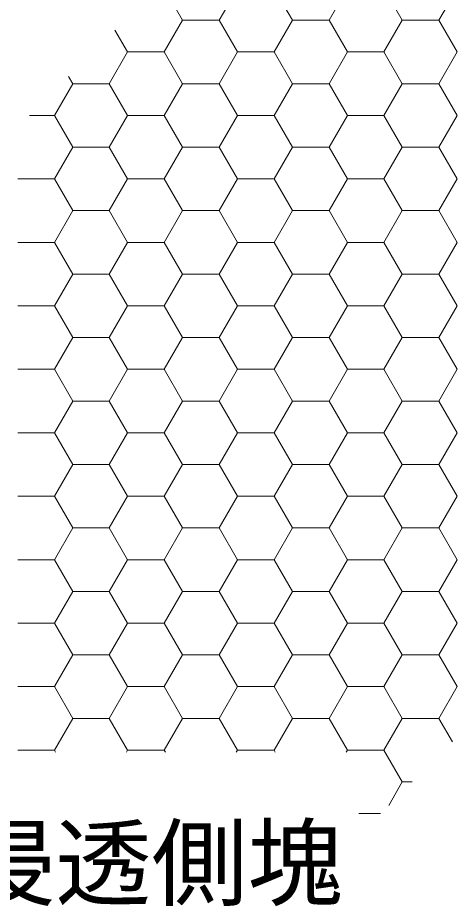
# Model space of a CAD drawing. Units: millimetres at full size, sheet at 1:30; details may follow other scales. Extents: x 47825 to 82541, y -23349 to -5561.
# Drawn here: x 52073 to 52340, y -18833 to -18295 of the extents above; entities that cross this region are included whole.
import ezdxf
from ezdxf.enums import TextEntityAlignment as Align

# ---------------------------------------------------------------- set-up
doc = ezdxf.new("R2010")
doc.units = ezdxf.units.MM
doc.header["$LTSCALE"] = 30
doc.layers.add('ハッチング', color=7, linetype='Continuous', lineweight=5)
doc.layers.add('寸法線', color=7, linetype='Continuous', lineweight=9)
doc.styles.add('ＭＳ ゴシック', font='')
doc.styles.get('ＭＳ ゴシック').set_extended_font_data('MS Gothic')

msp = doc.modelspace()

# ---------------------------------------------------------------- linework, layer by layer
at = {"layer": 'ハッチング'}
for p, q in [((52173.19, -18296.05), (52162.07, -18276.8)), ((52195.41, -18296.05), (52206.52, -18276.8)), ((52239.86, -18296.05), (52228.75, -18276.8)), ((52262.09, -18296.05), (52273.2, -18276.8)), ((52306.54, -18296.05), (52295.42, -18276.8)), ((52328.76, -18296.05), (52339.87, -18276.8)), ((52162.07, -18315.3), (52173.19, -18296.05)), ((52173.19, -18296.05), (52195.41, -18296.05)), ((52206.52, -18315.3), (52195.41, -18296.05)), ((52228.75, -18315.3), (52239.86, -18296.05)), ((52239.86, -18296.05), (52262.09, -18296.05)), ((52273.2, -18315.3), (52262.09, -18296.05)), ((52295.42, -18315.3), (52306.54, -18296.05)), ((52306.54, -18296.05), (52328.76, -18296.05)), ((52339.87, -18315.3), (52328.76, -18296.05)), ((52139.85, -18315.3), (52132.18, -18302.01)), ((52128.74, -18334.54), (52139.85, -18315.3)), ((52139.85, -18315.3), (52162.07, -18315.3)), ((52173.19, -18334.54), (52162.07, -18315.3)), ((52195.41, -18334.54), (52206.52, -18315.3)), ((52206.53, -18315.3), (52228.75, -18315.3)), ((52239.86, -18334.54), (52228.75, -18315.3)), ((52262.09, -18334.54), (52273.2, -18315.3)), ((52273.2, -18315.3), (52295.43, -18315.3)), ((52306.54, -18334.54), (52295.42, -18315.3)), ((52328.76, -18334.54), (52339.87, -18315.3)), ((52106.51, -18334.54), (52104, -18330.19)), ((52095.4, -18353.79), (52106.51, -18334.54)), ((52106.51, -18334.54), (52128.74, -18334.54)), ((52139.85, -18353.79), (52128.74, -18334.54)), ((52162.07, -18353.79), (52173.19, -18334.54)), ((52173.19, -18334.54), (52195.41, -18334.54)), ((52206.52, -18353.79), (52195.41, -18334.54)), ((52228.75, -18353.79), (52239.86, -18334.54)), ((52239.86, -18334.54), (52262.09, -18334.54)), ((52273.2, -18353.79), (52262.09, -18334.54)), ((52295.42, -18353.79), (52306.54, -18334.54)), ((52306.54, -18334.54), (52328.76, -18334.54)), ((52339.87, -18353.79), (52328.76, -18334.54)), ((52080.39, -18353.79), (52095.4, -18353.79)), ((52106.51, -18373.04), (52095.4, -18353.79)), ((52128.74, -18373.04), (52139.85, -18353.79)), ((52139.85, -18353.79), (52162.07, -18353.79)), ((52173.19, -18373.04), (52162.07, -18353.79)), ((52195.41, -18373.04), (52206.52, -18353.79)), ((52206.53, -18353.79), (52228.75, -18353.79)), ((52239.86, -18373.04), (52228.75, -18353.79)), ((52262.09, -18373.04), (52273.2, -18353.79)), ((52273.2, -18353.79), (52295.43, -18353.79)), ((52306.54, -18373.04), (52295.42, -18353.79)), ((52328.76, -18373.04), (52339.87, -18353.79)), ((52095.4, -18392.29), (52106.51, -18373.04)), ((52106.51, -18373.04), (52128.74, -18373.04)), ((52139.85, -18392.29), (52128.74, -18373.04)), ((52162.07, -18392.29), (52173.19, -18373.04)), ((52173.19, -18373.04), (52195.41, -18373.04)), ((52206.52, -18392.29), (52195.41, -18373.04)), ((52228.75, -18392.29), (52239.86, -18373.04)), ((52239.86, -18373.04), (52262.09, -18373.04)), ((52273.2, -18392.29), (52262.09, -18373.04)), ((52295.42, -18392.29), (52306.54, -18373.04)), ((52306.54, -18373.04), (52328.76, -18373.04)), ((52339.87, -18392.29), (52328.76, -18373.04)), ((52073.18, -18392.29), (52095.4, -18392.29)), ((52106.51, -18411.53), (52095.4, -18392.29)), ((52128.74, -18411.53), (52139.85, -18392.29)), ((52139.85, -18392.29), (52162.07, -18392.29)), ((52173.19, -18411.53), (52162.07, -18392.29)), ((52195.41, -18411.53), (52206.52, -18392.29)), ((52206.53, -18392.29), (52228.75, -18392.29)), ((52239.86, -18411.53), (52228.75, -18392.29)), ((52262.09, -18411.53), (52273.2, -18392.29)), ((52273.2, -18392.29), (52295.43, -18392.29)), ((52306.54, -18411.53), (52295.42, -18392.29)), ((52328.76, -18411.53), (52339.87, -18392.29)), ((52095.4, -18430.78), (52106.51, -18411.53)), ((52106.51, -18411.53), (52128.74, -18411.53)), ((52139.85, -18430.78), (52128.74, -18411.53)), ((52162.07, -18430.78), (52173.19, -18411.53)), ((52173.19, -18411.53), (52195.41, -18411.53)), ((52206.52, -18430.78), (52195.41, -18411.53)), ((52228.75, -18430.78), (52239.86, -18411.53)), ((52239.86, -18411.53), (52262.09, -18411.53)), ((52273.2, -18430.78), (52262.09, -18411.53)), ((52295.42, -18430.78), (52306.54, -18411.53)), ((52306.54, -18411.53), (52328.76, -18411.53)), ((52339.87, -18430.78), (52328.76, -18411.53)), ((52073.18, -18430.78), (52095.4, -18430.78)), ((52106.51, -18450.03), (52095.4, -18430.78)), ((52128.74, -18450.03), (52139.85, -18430.78)), ((52139.85, -18430.78), (52162.07, -18430.78)), ((52173.19, -18450.03), (52162.07, -18430.78)), ((52195.41, -18450.03), (52206.52, -18430.78)), ((52206.53, -18430.78), (52228.75, -18430.78)), ((52239.86, -18450.03), (52228.75, -18430.78)), ((52262.09, -18450.03), (52273.2, -18430.78)), ((52273.2, -18430.78), (52295.43, -18430.78)), ((52306.54, -18450.03), (52295.42, -18430.78)), ((52328.76, -18450.03), (52339.87, -18430.78)), ((52095.4, -18469.28), (52106.51, -18450.03)), ((52106.51, -18450.03), (52128.74, -18450.03)), ((52139.85, -18469.28), (52128.74, -18450.03)), ((52162.07, -18469.28), (52173.19, -18450.03)), ((52173.19, -18450.03), (52195.41, -18450.03)), ((52206.52, -18469.28), (52195.41, -18450.03)), ((52228.75, -18469.28), (52239.86, -18450.03)), ((52239.86, -18450.03), (52262.09, -18450.03)), ((52273.2, -18469.28), (52262.09, -18450.03)), ((52295.42, -18469.28), (52306.54, -18450.03)), ((52306.54, -18450.03), (52328.76, -18450.03)), ((52339.87, -18469.28), (52328.76, -18450.03)), ((52073.18, -18469.28), (52095.4, -18469.28)), ((52106.51, -18488.52), (52095.4, -18469.28)), ((52128.74, -18488.52), (52139.85, -18469.28)), ((52139.85, -18469.28), (52162.07, -18469.28)), ((52173.19, -18488.52), (52162.07, -18469.28)), ((52195.41, -18488.52), (52206.52, -18469.28)), ((52206.53, -18469.28), (52228.75, -18469.28)), ((52239.86, -18488.52), (52228.75, -18469.28)), ((52262.09, -18488.52), (52273.2, -18469.28)), ((52273.2, -18469.28), (52295.43, -18469.28)), ((52306.54, -18488.52), (52295.42, -18469.28)), ((52328.76, -18488.52), (52339.87, -18469.28)), ((52095.4, -18507.77), (52106.51, -18488.52)), ((52106.51, -18488.52), (52128.74, -18488.52)), ((52139.85, -18507.77), (52128.74, -18488.52)), ((52162.07, -18507.77), (52173.19, -18488.52)), ((52173.19, -18488.52), (52195.41, -18488.52)), ((52206.52, -18507.77), (52195.41, -18488.52)), ((52228.75, -18507.77), (52239.86, -18488.52)), ((52239.86, -18488.52), (52262.09, -18488.52)), ((52273.2, -18507.77), (52262.09, -18488.52)), ((52295.42, -18507.77), (52306.54, -18488.52)), ((52306.54, -18488.52), (52328.76, -18488.52)), ((52339.87, -18507.77), (52328.76, -18488.52)), ((52073.18, -18507.77), (52095.4, -18507.77)), ((52106.51, -18527.02), (52095.4, -18507.77)), ((52128.74, -18527.02), (52139.85, -18507.77)), ((52139.85, -18507.77), (52162.07, -18507.77)), ((52173.19, -18527.02), (52162.07, -18507.77)), ((52195.41, -18527.02), (52206.52, -18507.77)), ((52206.53, -18507.77), (52228.75, -18507.77)), ((52239.86, -18527.02), (52228.75, -18507.77)), ((52262.09, -18527.02), (52273.2, -18507.77)), ((52273.2, -18507.77), (52295.43, -18507.77)), ((52306.54, -18527.02), (52295.42, -18507.77)), ((52328.76, -18527.02), (52339.87, -18507.77)), ((52095.4, -18546.27), (52106.51, -18527.02)), ((52106.51, -18527.02), (52128.74, -18527.02)), ((52139.85, -18546.27), (52128.74, -18527.02)), ((52162.07, -18546.27), (52173.19, -18527.02)), ((52173.19, -18527.02), (52195.41, -18527.02)), ((52206.52, -18546.27), (52195.41, -18527.02)), ((52228.75, -18546.27), (52239.86, -18527.02)), ((52239.86, -18527.02), (52262.09, -18527.02)), ((52273.2, -18546.27), (52262.09, -18527.02)), ((52295.42, -18546.27), (52306.54, -18527.02)), ((52306.54, -18527.02), (52328.76, -18527.02)), ((52339.87, -18546.27), (52328.76, -18527.02)), ((52073.18, -18546.27), (52095.4, -18546.27)), ((52106.51, -18565.51), (52095.4, -18546.27)), ((52128.74, -18565.51), (52139.85, -18546.27)), ((52139.85, -18546.27), (52162.07, -18546.27)), ((52173.19, -18565.51), (52162.07, -18546.27)), ((52195.41, -18565.51), (52206.52, -18546.27)), ((52206.53, -18546.27), (52228.75, -18546.27)), ((52239.86, -18565.51), (52228.75, -18546.27)), ((52262.09, -18565.51), (52273.2, -18546.27)), ((52273.2, -18546.27), (52295.43, -18546.27)), ((52306.54, -18565.51), (52295.42, -18546.27)), ((52328.76, -18565.51), (52339.87, -18546.27)), ((52095.4, -18584.76), (52106.51, -18565.51)), ((52106.51, -18565.51), (52128.74, -18565.51)), ((52139.85, -18584.76), (52128.74, -18565.51)), ((52162.07, -18584.76), (52173.19, -18565.51)), ((52173.19, -18565.51), (52195.41, -18565.51)), ((52206.52, -18584.76), (52195.41, -18565.51)), ((52228.75, -18584.76), (52239.86, -18565.51)), ((52239.86, -18565.51), (52262.09, -18565.51)), ((52273.2, -18584.76), (52262.09, -18565.51)), ((52295.42, -18584.76), (52306.54, -18565.51)), ((52306.54, -18565.51), (52328.76, -18565.51)), ((52339.87, -18584.76), (52328.76, -18565.51)), ((52073.18, -18584.76), (52095.4, -18584.76)), ((52106.51, -18604.01), (52095.4, -18584.76)), ((52128.74, -18604.01), (52139.85, -18584.76)), ((52139.85, -18584.76), (52162.07, -18584.76)), ((52173.19, -18604.01), (52162.07, -18584.76)), ((52195.41, -18604.01), (52206.52, -18584.76)), ((52206.53, -18584.76), (52228.75, -18584.76)), ((52239.86, -18604.01), (52228.75, -18584.76)), ((52262.09, -18604.01), (52273.2, -18584.76)), ((52273.2, -18584.76), (52295.43, -18584.76)), ((52306.54, -18604.01), (52295.42, -18584.76)), ((52328.76, -18604.01), (52339.87, -18584.76)), ((52095.4, -18623.26), (52106.51, -18604.01)), ((52106.51, -18604.01), (52128.74, -18604.01)), ((52139.85, -18623.26), (52128.74, -18604.01)), ((52162.07, -18623.26), (52173.19, -18604.01)), ((52173.19, -18604.01), (52195.41, -18604.01)), ((52206.52, -18623.26), (52195.41, -18604.01)), ((52228.75, -18623.26), (52239.86, -18604.01)), ((52239.86, -18604.01), (52262.09, -18604.01)), ((52273.2, -18623.26), (52262.09, -18604.01)), ((52295.42, -18623.26), (52306.54, -18604.01)), ((52306.54, -18604.01), (52328.76, -18604.01)), ((52339.87, -18623.26), (52328.76, -18604.01)), ((52073.18, -18623.26), (52095.4, -18623.26)), ((52106.51, -18642.5), (52095.4, -18623.26)), ((52128.74, -18642.5), (52139.85, -18623.26)), ((52139.85, -18623.26), (52162.07, -18623.26)), ((52173.19, -18642.5), (52162.07, -18623.26)), ((52195.41, -18642.5), (52206.52, -18623.26)), ((52206.53, -18623.26), (52228.75, -18623.26)), ((52239.86, -18642.5), (52228.75, -18623.26)), ((52262.09, -18642.5), (52273.2, -18623.26)), ((52273.2, -18623.26), (52295.43, -18623.26)), ((52306.54, -18642.5), (52295.42, -18623.26)), ((52328.76, -18642.5), (52339.87, -18623.26)), ((52095.4, -18661.75), (52106.51, -18642.5)), ((52106.51, -18642.5), (52128.74, -18642.5)), ((52139.85, -18661.75), (52128.74, -18642.5)), ((52162.07, -18661.75), (52173.19, -18642.5)), ((52173.19, -18642.5), (52195.41, -18642.5)), ((52206.52, -18661.75), (52195.41, -18642.5)), ((52228.75, -18661.75), (52239.86, -18642.5)), ((52239.86, -18642.5), (52262.09, -18642.5)), ((52273.2, -18661.75), (52262.09, -18642.5)), ((52295.42, -18661.75), (52306.54, -18642.5)), ((52306.54, -18642.5), (52328.76, -18642.5)), ((52339.87, -18661.75), (52328.76, -18642.5)), ((52073.18, -18661.75), (52095.4, -18661.75)), ((52106.51, -18681), (52095.4, -18661.75)), ((52128.74, -18681), (52139.85, -18661.75)), ((52139.85, -18661.75), (52162.07, -18661.75)), ((52173.19, -18681), (52162.07, -18661.75)), ((52195.41, -18681), (52206.52, -18661.75)), ((52206.53, -18661.75), (52228.75, -18661.75)), ((52239.86, -18681), (52228.75, -18661.75)), ((52262.09, -18681), (52273.2, -18661.75)), ((52273.2, -18661.75), (52295.43, -18661.75)), ((52306.54, -18681), (52295.42, -18661.75)), ((52328.76, -18681), (52339.87, -18661.75)), ((52095.4, -18700.25), (52106.51, -18681)), ((52106.51, -18681), (52128.74, -18681)), ((52139.85, -18700.25), (52128.74, -18681)), ((52162.07, -18700.25), (52173.19, -18681)), ((52173.19, -18681), (52195.41, -18681)), ((52206.52, -18700.25), (52195.41, -18681)), ((52228.75, -18700.25), (52239.86, -18681)), ((52239.86, -18681), (52262.09, -18681)), ((52273.2, -18700.25), (52262.09, -18681)), ((52295.42, -18700.25), (52306.54, -18681)), ((52306.54, -18681), (52328.76, -18681)), ((52339.87, -18700.25), (52328.76, -18681)), ((52073.18, -18700.25), (52095.4, -18700.25)), ((52106.51, -18719.49), (52095.4, -18700.25)), ((52128.74, -18719.49), (52139.85, -18700.25)), ((52139.85, -18700.25), (52162.07, -18700.25)), ((52173.19, -18719.49), (52162.07, -18700.25)), ((52195.41, -18719.49), (52206.52, -18700.25)), ((52206.53, -18700.25), (52228.75, -18700.25)), ((52239.86, -18719.49), (52228.75, -18700.25)), ((52262.09, -18719.49), (52273.2, -18700.25)), ((52273.2, -18700.25), (52295.43, -18700.25)), ((52306.54, -18719.49), (52295.42, -18700.25)), ((52328.76, -18719.49), (52339.87, -18700.25)), ((52095.4, -18738.74), (52106.51, -18719.49)), ((52106.51, -18719.49), (52128.74, -18719.49)), ((52139.85, -18738.74), (52128.74, -18719.49)), ((52162.07, -18738.74), (52173.19, -18719.49)), ((52173.19, -18719.49), (52195.41, -18719.49)), ((52206.52, -18738.74), (52195.41, -18719.49)), ((52228.75, -18738.74), (52239.86, -18719.49)), ((52239.86, -18719.49), (52262.09, -18719.49)), ((52273.2, -18738.74), (52262.09, -18719.49)), ((52295.42, -18738.74), (52306.54, -18719.49)), ((52306.54, -18719.49), (52328.76, -18719.49)), ((52336.93, -18733.65), (52328.76, -18719.49)), ((52073.18, -18738.74), (52095.4, -18738.74)), ((52096.13, -18740), (52095.4, -18738.74)), ((52139.12, -18740), (52139.85, -18738.74)), ((52139.85, -18738.74), (52162.07, -18738.74)), ((52162.8, -18740), (52162.07, -18738.74)), ((52205.8, -18740), (52206.52, -18738.74)), ((52206.53, -18738.74), (52228.75, -18738.74)), ((52229.48, -18740), (52228.75, -18738.74)), ((52272.47, -18740), (52273.2, -18738.74)), ((52273.2, -18738.74), (52295.43, -18738.74)), ((52306.54, -18757.99), (52295.42, -18738.74)), ((52298.27, -18772.32), (52306.54, -18757.99)), ((52306.54, -18757.99), (52312.59, -18757.99)), ((52280.13, -18777.23), (52293.35, -18777.23))]:
    msp.add_line(p, q, dxfattribs=at)

# ---------------------------------------------------------------- texts
at = {"layer": '寸法線', "style": 'ＭＳ ゴシック'}
msp.add_text('浸透側塊', height=42.72, dxfattribs=at).set_placement((52037.73, -18841.37), align=Align.BOTTOM_LEFT)

doc.saveas('drawing.dxf')
